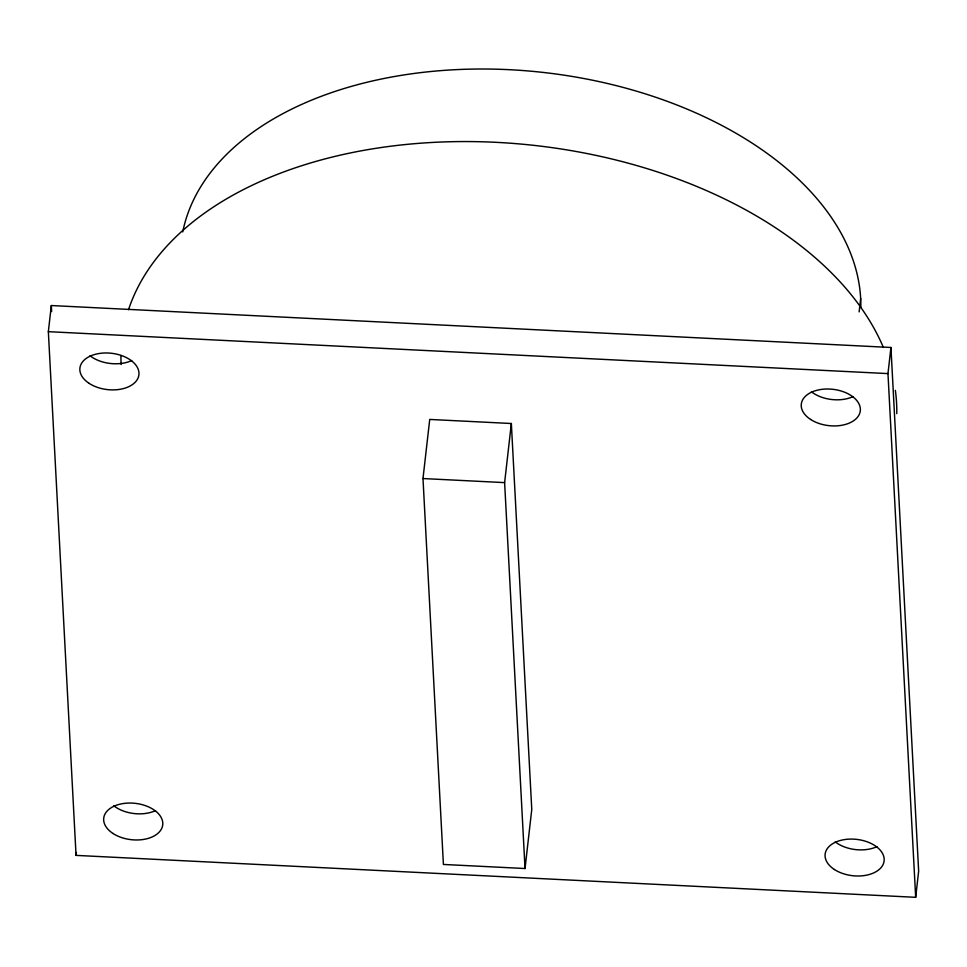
<?xml version="1.0" encoding="UTF-8"?>
<svg xmlns="http://www.w3.org/2000/svg" width="967" height="967" viewBox="0 0 967 967"><rect width="100%" height="100%" fill="white"/><g stroke="black" fill="none" stroke-linecap="round" stroke-linejoin="round"><path stroke-width="1.45" d="M48.35 331.669L51.324 305.536L890.945 347.479L918.65 871.194L915.676 897.316L76.055 855.384L48.35 331.669L887.972 373.6L915.676 897.316M76.055 855.384L76.393 852.471M422.99 478.544L429.723 419.436L511.35 423.51L531.765 809.415L525.033 868.523L443.406 864.45L422.99 478.544L504.617 482.618L525.033 868.523M504.617 482.618L511.35 423.51M859.143 311.906L860.666 298.561M887.972 373.6L890.945 347.479M51.324 305.536L51.65 311.555M182.739 231.911A341.702 210.371 6.5 0 1 542.971 72.404A341.702 210.371 6.5 0 1 860.835 307.482M876.948 846.657A29.687 18.276 6.5 0 1 835.246 841.87M121.141 364.474A389.483 239.792 6.5 0 1 120.923 355.53M128.502 309.73A389.483 239.792 6.5 0 1 495.805 142.318A389.483 239.792 6.5 0 1 883.222 347.093M895.345 390.33A389.483 239.792 6.5 0 1 896.772 413.658M155.554 810.624A29.687 18.276 6.5 0 1 113.84 805.825M131.742 360.546A29.687 18.276 6.5 0 1 90.028 355.759M853.148 396.579A29.687 18.276 6.5 0 1 811.434 391.792M834.412 869.514A29.687 18.276 6.5 0 0 883.415 863.736A29.687 18.276 6.5 0 0 846.028 839.38A29.687 18.276 6.5 0 0 834.412 869.514M810.6 419.448A29.687 18.276 6.5 0 0 859.603 413.658A29.687 18.276 6.5 0 0 822.216 389.302A29.687 18.276 6.5 0 0 810.6 419.448M89.194 383.403A29.687 18.276 6.5 0 0 138.208 377.626A29.687 18.276 6.5 0 0 100.822 353.269A29.687 18.276 6.5 0 0 89.194 383.403M113.006 833.481A29.687 18.276 6.5 0 0 162.021 827.704A29.687 18.276 6.5 0 0 124.622 803.347A29.687 18.276 6.5 0 0 113.006 833.481"/></g></svg>
